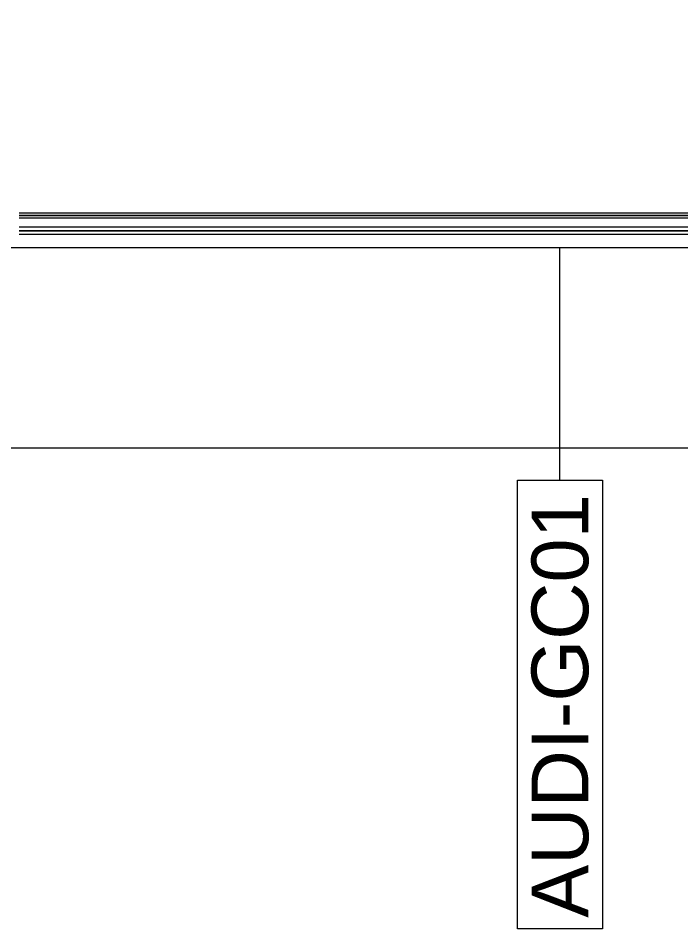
# Model space of a CAD drawing. Extents: x -1133 to 23780, y -1311 to 8245.
# Drawn here: x 13875.4 to 13992, y 200.1 to 360.4 of the extents above; entities that cross this region are included whole.
import ezdxf
from ezdxf.enums import TextEntityAlignment as Align

# ---------------------------------------------------------------- set-up
doc = ezdxf.new("R2010")
doc.units = 0
doc.header["$MEASUREMENT"] = 0
doc.layers.get('0').update_dxf_attribs({"color": 9, "lineweight": 9})
for name, color, linetype, lineweight in [('06D', 9, 'Continuous', 9), ('10', 9, 'Continuous', 9), ('15', 9, 'Continuous', 9), ('22', 8, 'Continuous', 9)]:
    doc.layers.add(name, color=color, linetype=linetype, lineweight=lineweight)
doc.styles.add('Arial', font='arial.ttf', dxfattribs={"height": 2.5})

# ---------------------------------------------------------------- blocks, each defined once
blk = doc.blocks.new('0_wallno')
blk.add_lwpolyline([(-7.84, 1.5), (7.942, 1.5), (7.942, -1.5), (-7.84, -1.5)], close=True)
blk.add_lwpolyline([(7.942, 0), (16.132, 0)])
at = {"style": 'Arial'}
blk.add_attdef('GENISLIK', text='', height=2, dxfattribs=at).set_placement((8.442, 0), align=Align.BOTTOM_LEFT)
blk.add_attdef('DUVARNO', text='', height=2, dxfattribs=at).set_placement((0, 0), align=Align.MIDDLE_CENTER)
blk.add_attdef('YUKSEKLIK', text='', height=2, dxfattribs=at).set_placement((8.442, -0.5), align=Align.TOP_LEFT)
blk = doc.blocks.new('KAPI KODLARI 2. KAT')
at = {"layer": '22'}
ref = blk.add_blockref('0_wallno', (13970.75, 239.34), dxfattribs=dict(at, xscale=5, yscale=5, zscale=5, rotation=90))
ref.add_attrib('DUVARNO', 'AUDI-GC01', dxfattribs={"layer": '0', "height": 10, "rotation": 90, "style": 'Arial'}).set_placement((13970.75, 239.34), align=Align.MIDDLE_CENTER)
blk = doc.blocks.new('*U468')
at = {"layer": '15'}
for p, q in [((-1.47, -18.95), (-170.3, -18.95)), ((-1.47, -19.35), (-170.3, -19.35)), ((-1.47, -19.42), (-170.3, -19.42)), ((-1.47, -19.82), (-170.3, -19.82)), ((-1.47, -21.42), (-170.3, -21.42)), ((-1.47, -22.02), (-170.3, -22.02)), ((-1.47, -22.1), (-170.3, -22.1)), ((-1.47, -22.7), (-170.3, -22.7))]:
    blk.add_line(p, q, dxfattribs=at)
blk = doc.blocks.new('p-2. kat planı')
at = {"layer": '06D'}
for points in [[(15478.82, 284.7), (13012.2, 284.7), (13012.2, 1124.03)], [(13047.5, 1124.03), (13047.5, 320), (15478.82, 320)]]:
    blk.add_lwpolyline(points, dxfattribs=at)
at = {"layer": '10'}
blk.add_blockref('*U468', (14045.83, 345), dxfattribs=at)

msp = doc.modelspace()

# ---------------------------------------------------------------- block references
msp.add_blockref('p-2. kat planı', (0, 0))
at = {"layer": '22'}
msp.add_blockref('KAPI KODLARI 2. KAT', (0, 0), dxfattribs=at)

doc.saveas('drawing.dxf')
